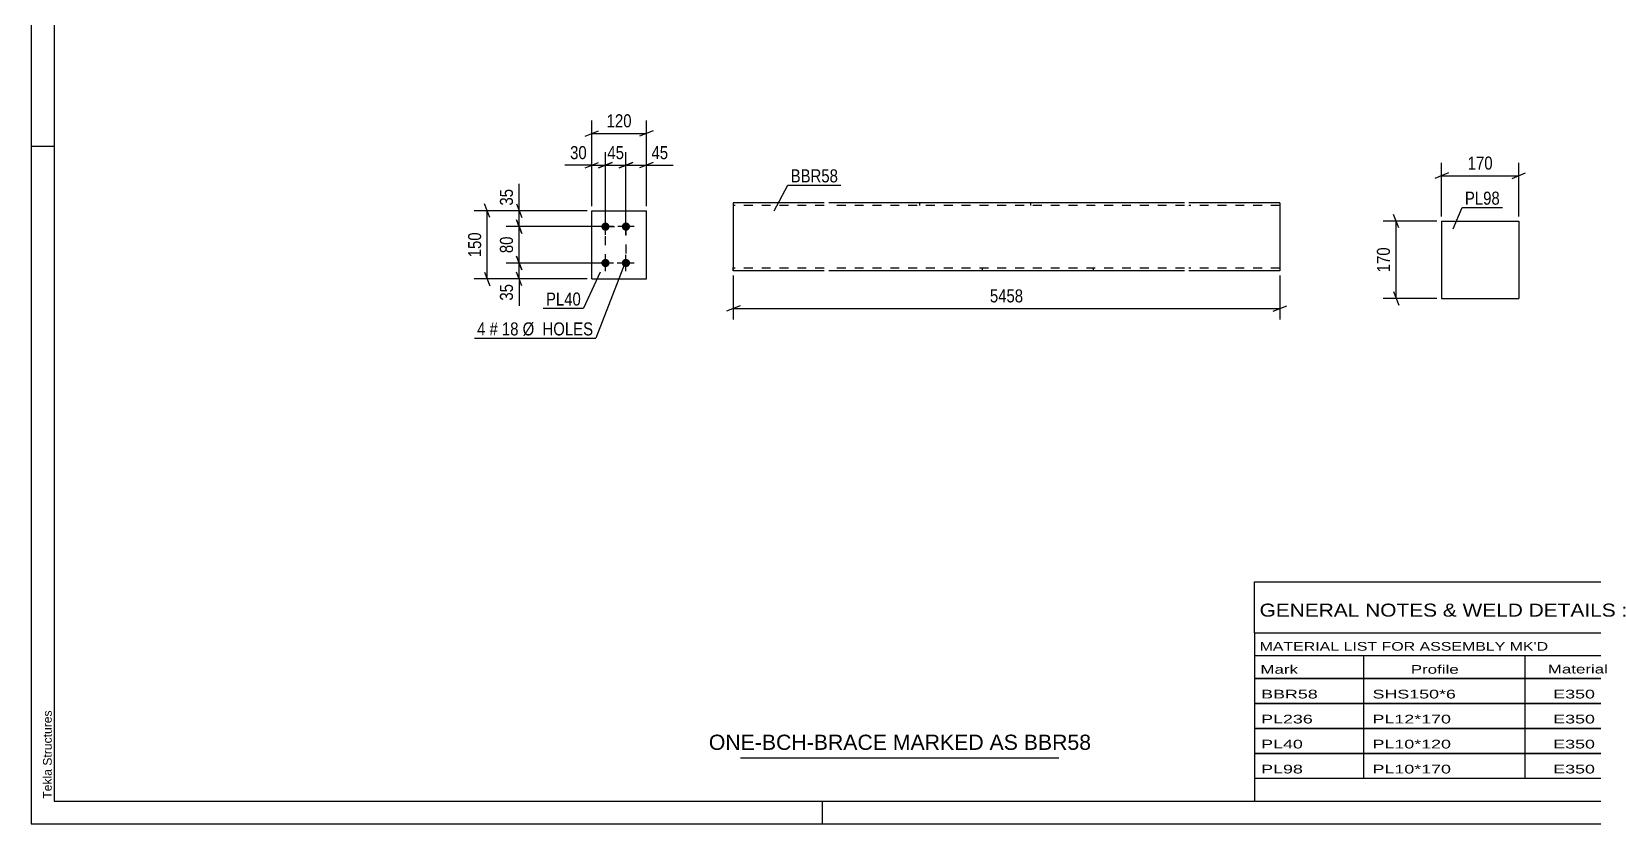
# Model space of a CAD drawing. Header units: millimetres. Extents: x 0 to 594, y 0 to 420.
# Drawn here: x 0 to 343.9, y 0 to 174.3 of the extents above; entities that cross this region are included whole.
import ezdxf

# ---------------------------------------------------------------- set-up
doc = ezdxf.new("R2010")
doc.units = ezdxf.units.MM
doc.linetypes.add('DXK_LINE_DOT2', pattern=[3.9198, 1.9599, -1.9599])
doc.styles.add('Arial', font='ARIAL.TTF', dxfattribs={"height": 0.2})
doc.styles.add('Arial Narrow', font='ARIALN.TTF', dxfattribs={"height": 0.2})

# ---------------------------------------------------------------- blocks, each defined once
blk = doc.blocks.new('Unknown-580610444-1130')
at = {"color": 5, "linetype": 'Continuous'}
for p, q in [((0, 420), (0, 0)), ((5, 415), (5, 5)), ((5, 149), (0, 149)), ((5, 5), (589, 5)), ((174, 0), (174, 5)), ((0, 0), (594, 0))]:
    blk.add_line(p, q, dxfattribs=at)
at = {"color": 174, "linetype": 'Continuous', "style": 'Arial'}
blk.add_text('Tekla Structures', height=1.9102, rotation=90, dxfattribs=at).set_placement((4.5, 5.5))
blk = doc.blocks.new('Part-580610444-2167 - 2161')
at = {"color": 2, "linetype": 'Continuous'}
for p, q in [((123.29, 119.85), (123.29, 134.85)), ((123.29, 134.85), (135.29, 134.85)), ((135.29, 119.85), (135.29, 134.85)), ((123.29, 119.85), (123.29, 119.85)), ((123.29, 119.85), (135.29, 119.85)), ((135.29, 119.85), (135.29, 119.85))]:
    blk.add_line(p, q, dxfattribs=at)
at = {"color": 7, "linetype": 'DXK_LINE_DOT2'}
for p, q in [((123.29, 134.85), (135.29, 134.85)), ((123.29, 119.85), (123.29, 119.85)), ((123.29, 119.85), (135.29, 119.85)), ((135.29, 119.85), (135.29, 119.85))]:
    blk.add_line(p, q, dxfattribs=at)
blk = doc.blocks.new('Bolt-580610444-2200 - 2161')
at = {"linetype": 'Continuous'}
for points in [[(126.29, 130.45), (126.1, 130.47), (125.92, 130.53), (125.76, 130.62), (125.62, 130.75), (125.51, 130.9), (125.43, 131.07), (125.39, 131.26), (125.39, 131.45), (125.43, 131.63), (125.51, 131.8), (125.62, 131.96), (125.76, 132.08), (125.92, 132.18), (126.1, 132.23), (126.29, 132.25), (126.48, 132.23), (126.66, 132.18), (126.82, 132.08), (126.96, 131.96), (127.07, 131.8), (127.15, 131.63), (127.18, 131.45), (127.18, 131.26), (127.15, 131.07), (127.07, 130.9), (126.96, 130.75), (126.82, 130.62), (126.66, 130.53), (126.48, 130.47)], [(130.79, 130.45), (130.6, 130.47), (130.42, 130.53), (130.26, 130.62), (130.12, 130.75), (130.01, 130.9), (129.93, 131.07), (129.89, 131.26), (129.89, 131.45), (129.93, 131.63), (130.01, 131.8), (130.12, 131.96), (130.26, 132.08), (130.42, 132.18), (130.6, 132.23), (130.79, 132.25), (130.98, 132.23), (131.16, 132.18), (131.32, 132.08), (131.46, 131.96), (131.57, 131.8), (131.65, 131.63), (131.68, 131.45), (131.68, 131.26), (131.65, 131.07), (131.57, 130.9), (131.46, 130.75), (131.32, 130.62), (131.16, 130.53), (130.98, 130.47)], [(126.29, 122.45), (126.1, 122.47), (125.92, 122.53), (125.76, 122.62), (125.62, 122.75), (125.51, 122.9), (125.43, 123.07), (125.39, 123.26), (125.39, 123.45), (125.43, 123.63), (125.51, 123.8), (125.62, 123.96), (125.76, 124.08), (125.92, 124.18), (126.1, 124.23), (126.29, 124.25), (126.48, 124.23), (126.66, 124.18), (126.82, 124.08), (126.96, 123.96), (127.07, 123.8), (127.15, 123.63), (127.18, 123.45), (127.18, 123.26), (127.15, 123.07), (127.07, 122.9), (126.96, 122.75), (126.82, 122.62), (126.66, 122.53), (126.48, 122.47)], [(130.79, 122.45), (130.6, 122.47), (130.42, 122.53), (130.26, 122.62), (130.12, 122.75), (130.01, 122.9), (129.93, 123.07), (129.89, 123.26), (129.89, 123.45), (129.93, 123.63), (130.01, 123.8), (130.12, 123.96), (130.26, 124.08), (130.42, 124.18), (130.6, 124.23), (130.79, 124.25), (130.98, 124.23), (131.16, 124.18), (131.32, 124.08), (131.46, 123.96), (131.57, 123.8), (131.65, 123.63), (131.68, 123.45), (131.68, 123.26), (131.65, 123.07), (131.57, 122.9), (131.46, 122.75), (131.32, 122.62), (131.16, 122.53), (130.98, 122.47)]]:
    blk.add_hatch(color=1, dxfattribs=at).paths.add_polyline_path(points)
at = {"color": 1, "linetype": 'Continuous'}
for p, q in [((128.09, 131.35), (124.49, 131.35)), ((126.29, 129.55), (126.29, 133.15)), ((132.59, 131.35), (128.99, 131.35)), ((130.79, 129.55), (130.79, 133.15)), ((126.29, 121.55), (126.29, 125.15)), ((130.79, 121.55), (130.79, 125.15)), ((128.09, 123.35), (124.49, 123.35)), ((132.59, 123.35), (128.99, 123.35))]:
    blk.add_line(p, q, dxfattribs=at)
blk = doc.blocks.new('Part-580610444-2404 - 2398')
at = {"color": 2, "linetype": 'Continuous'}
for p, q in [((310.17, 132.55), (327.17, 132.56)), ((310.17, 132.55), (310.17, 115.55)), ((327.17, 132.56), (327.17, 115.56)), ((310.17, 115.55), (327.17, 115.56))]:
    blk.add_line(p, q, dxfattribs=at)
blk = doc.blocks.new('Part-580610444-2436 - 2428')
at = {"color": 2, "linetype": 'Continuous'}
for p, q in [((174.38, 136.6), (154.38, 136.6)), ((154.38, 136.6), (154.38, 135.4)), ((154.38, 135.4), (154.38, 122.34)), ((253.62, 136.6), (175.38, 136.6)), ((274.62, 136.6), (254.62, 136.6)), ((274.62, 136.6), (274.62, 136.51)), ((274.62, 136.51), (274.62, 135.4)), ((274.62, 135.4), (274.62, 121.6)), ((154.38, 121.69), (154.38, 122.34)), ((154.38, 121.6), (154.38, 121.69)), ((174.38, 121.6), (154.38, 121.6)), ((253.62, 121.6), (175.38, 121.6)), ((274.62, 121.6), (254.62, 121.6))]:
    blk.add_line(p, q, dxfattribs=at)
at = {"color": 7, "linetype": 'DXK_LINE_DOT2'}
for p, q in [((174.38, 136), (154.38, 136)), ((253.62, 136), (175.38, 136)), ((195.38, 136.6), (195.38, 136)), ((219.76, 136.6), (219.76, 136)), ((274.62, 136), (254.62, 136)), ((274.62, 136.25), (274.62, 135.4)), ((154.38, 122.34), (154.38, 121.95)), ((154.38, 122.2), (154.38, 122.25)), ((174.38, 122.2), (154.38, 122.2)), ((253.62, 122.2), (175.38, 122.2)), ((209.24, 121.6), (209.24, 122.2)), ((233.62, 121.6), (233.62, 122.2)), ((274.62, 122.2), (254.62, 122.2)), ((274.62, 122.25), (274.62, 122.34)), ((274.62, 122.2), (274.62, 122.25)), ((274.62, 122.2), (274.62, 122.25))]:
    blk.add_line(p, q, dxfattribs=at)
blk = doc.blocks.new('Rectangle-580610444-2384 - 2161')
at = {"color": 1, "linetype": 'DXK_LINE_DOT2'}
blk.add_lwpolyline([(126.29, 131.35), (130.79, 131.35), (130.79, 123.35), (126.29, 123.35), (126.29, 131.35)], close=True, dxfattribs=at)
blk = doc.blocks.new('StraightDimension-580610444-2344 - 2161')
at = {"color": 7, "linetype": 'Continuous'}
for p, q in [((124.79, 144.25), (127.79, 145.45)), ((126.29, 132.35), (126.29, 147.7)), ((126.29, 144.85), (130.79, 144.85)), ((132.29, 145.45), (129.29, 144.25)), ((130.79, 132.35), (130.79, 147.7))]:
    blk.add_line(p, q, dxfattribs=at)
at = {"color": 0}
blk.add_wipeout([(130.97, 145.6), (130.97, 149.8), (126.11, 149.8), (126.11, 145.6)], dxfattribs=at)
at = {"color": 3, "style": 'Arial Narrow'}
blk.add_text('45', height=2.863, dxfattribs=at).set_placement((126.71, 146.2))
blk = doc.blocks.new('StraightDimension-580610444-2300 - 2161')
at = {"color": 7, "linetype": 'Continuous'}
for p, q in [((122.29, 134.85), (104.44, 134.85)), ((106.69, 136.35), (107.89, 133.35)), ((107.29, 131.35), (107.29, 134.85)), ((125.29, 131.35), (104.44, 131.35)), ((107.89, 129.85), (106.69, 132.85))]:
    blk.add_line(p, q, dxfattribs=at)
at = {"color": 0}
blk.add_wipeout([(106.54, 140.23), (102.34, 140.23), (102.34, 135.38), (106.54, 135.38)], dxfattribs=at)
at = {"color": 7, "linetype": 'Continuous'}
blk.add_line((107.29, 134.85), (107.29, 140.76), dxfattribs=at)
blk.add_line((107.29, 134.85), (107.29, 140.76), dxfattribs=at)
at = {"color": 3, "style": 'Arial Narrow'}
blk.add_text('35', height=2.863, rotation=90.0002, dxfattribs=at).set_placement((105.94, 135.98))
blk = doc.blocks.new('StraightDimension-580610444-2277 - 2161')
at = {"color": 7, "linetype": 'Continuous'}
for p, q in [((106.69, 124.85), (107.89, 121.85)), ((125.29, 123.35), (104.44, 123.35)), ((107.89, 118.35), (106.69, 121.35)), ((107.29, 119.85), (107.29, 123.35)), ((122.29, 119.85), (104.44, 119.85))]:
    blk.add_line(p, q, dxfattribs=at)
at = {"color": 0}
blk.add_wipeout([(106.54, 119.33), (102.34, 119.33), (102.34, 114.47), (106.54, 114.47)], dxfattribs=at)
at = {"color": 7, "linetype": 'Continuous'}
blk.add_line((107.29, 119.85), (107.29, 113.95), dxfattribs=at)
blk.add_line((107.29, 119.85), (107.29, 113.95), dxfattribs=at)
at = {"color": 3, "style": 'Arial Narrow'}
blk.add_text('35', height=2.863, rotation=90.0002, dxfattribs=at).set_placement((105.94, 115.07))
blk = doc.blocks.new('StraightDimension-580610444-2290 - 2161')
at = {"color": 7, "linetype": 'Continuous'}
for p, q in [((125.29, 131.35), (104.44, 131.35)), ((106.69, 132.85), (107.89, 129.85)), ((107.29, 123.35), (107.29, 131.35)), ((107.89, 121.85), (106.69, 124.85)), ((125.29, 123.35), (104.44, 123.35))]:
    blk.add_line(p, q, dxfattribs=at)
at = {"color": 0}
blk.add_wipeout([(106.54, 129.78), (102.34, 129.78), (102.34, 124.92), (106.54, 124.92)], dxfattribs=at)
at = {"color": 3, "style": 'Arial Narrow'}
blk.add_text('80', height=2.863, rotation=90.0002, dxfattribs=at).set_placement((105.94, 125.52))
blk = doc.blocks.new('StraightDimension-580610444-2314 - 2161')
at = {"color": 7, "linetype": 'Continuous'}
for p, q in [((122.29, 134.85), (97.44, 134.85)), ((100.89, 133.35), (99.69, 136.35)), ((100.29, 119.85), (100.29, 134.85)), ((99.69, 121.35), (100.89, 118.35)), ((122.29, 119.85), (97.44, 119.85))]:
    blk.add_line(p, q, dxfattribs=at)
at = {"color": 0}
blk.add_wipeout([(99.54, 130.7), (95.34, 130.7), (95.34, 124.01), (99.54, 124.01)], dxfattribs=at)
at = {"color": 3, "style": 'Arial Narrow'}
blk.add_text('150', height=2.863, rotation=90.0002, dxfattribs=at).set_placement((98.94, 124.61))
blk = doc.blocks.new('StraightDimension-580610444-2331 - 2161')
at = {"color": 7, "linetype": 'Continuous'}
for p, q in [((121.79, 144.25), (124.79, 145.45)), ((123.29, 135.85), (123.29, 147.7)), ((123.29, 144.85), (126.29, 144.85)), ((127.79, 145.45), (124.79, 144.25)), ((126.29, 132.35), (126.29, 147.7))]:
    blk.add_line(p, q, dxfattribs=at)
at = {"color": 0}
blk.add_wipeout([(122.76, 145.6), (122.76, 149.8), (117.91, 149.8), (117.91, 145.6)], dxfattribs=at)
at = {"color": 7, "linetype": 'Continuous'}
blk.add_line((123.29, 144.85), (117.38, 144.85), dxfattribs=at)
blk.add_line((123.29, 144.85), (117.38, 144.85), dxfattribs=at)
at = {"color": 3, "style": 'Arial Narrow'}
blk.add_text('30', height=2.863, dxfattribs=at).set_placement((118.51, 146.2))
blk = doc.blocks.new('StraightDimension-580610444-2354 - 2161')
at = {"color": 7, "linetype": 'Continuous'}
for p, q in [((129.29, 144.25), (132.29, 145.45)), ((130.79, 132.35), (130.79, 147.7)), ((130.79, 144.85), (135.29, 144.85)), ((136.79, 145.45), (133.79, 144.25)), ((135.29, 135.85), (135.29, 147.7))]:
    blk.add_line(p, q, dxfattribs=at)
at = {"color": 0}
blk.add_wipeout([(140.67, 145.6), (140.67, 149.8), (135.81, 149.8), (135.81, 145.6)], dxfattribs=at)
at = {"color": 7, "linetype": 'Continuous'}
blk.add_line((135.29, 144.85), (141.2, 144.85), dxfattribs=at)
blk.add_line((135.29, 144.85), (141.2, 144.85), dxfattribs=at)
at = {"color": 3, "style": 'Arial Narrow'}
blk.add_text('45', height=2.863, dxfattribs=at).set_placement((136.41, 146.2))
blk = doc.blocks.new('StraightDimension-580610444-2368 - 2161')
at = {"color": 7, "linetype": 'Continuous'}
for p, q in [((121.79, 151.25), (124.79, 152.45)), ((123.29, 135.85), (123.29, 154.7)), ((123.29, 151.85), (135.29, 151.85)), ((136.79, 152.45), (133.79, 151.25)), ((135.29, 135.85), (135.29, 154.7))]:
    blk.add_line(p, q, dxfattribs=at)
at = {"color": 0}
blk.add_wipeout([(132.63, 152.6), (132.63, 156.8), (125.95, 156.8), (125.95, 152.6)], dxfattribs=at)
at = {"color": 3, "style": 'Arial Narrow'}
blk.add_text('120', height=2.863, dxfattribs=at).set_placement((126.55, 153.2))
blk = doc.blocks.new('StraightDimension-580610444-2406 - 2398')
at = {"color": 7, "linetype": 'Continuous'}
for p, q in [((310.17, 133.55), (310.17, 145.4)), ((327.17, 133.56), (327.17, 145.4)), ((311.67, 143.15), (308.67, 141.95)), ((310.17, 142.55), (327.17, 142.55)), ((325.67, 141.95), (328.67, 143.15))]:
    blk.add_line(p, q, dxfattribs=at)
at = {"color": 0}
blk.add_wipeout([(322.01, 143.3), (322.01, 147.5), (315.33, 147.5), (315.33, 143.3)], dxfattribs=at)
at = {"color": 3, "style": 'Arial Narrow'}
blk.add_text('170', height=2.863, dxfattribs=at).set_placement((315.93, 143.9))
blk = doc.blocks.new('StraightDimension-580610444-2417 - 2398')
at = {"color": 7, "linetype": 'Continuous'}
for p, q in [((309.17, 132.55), (297.32, 132.55)), ((300.77, 131.05), (299.57, 134.05)), ((300.17, 115.55), (300.17, 132.55)), ((299.57, 117.05), (300.77, 114.05)), ((309.17, 115.55), (297.32, 115.55))]:
    blk.add_line(p, q, dxfattribs=at)
at = {"color": 0}
blk.add_wipeout([(299.42, 127.4), (295.22, 127.4), (295.22, 120.71), (299.42, 120.71)], dxfattribs=at)
at = {"color": 3, "style": 'Arial Narrow'}
blk.add_text('170', height=2.863, rotation=90.0002, dxfattribs=at).set_placement((298.82, 121.31))
blk = doc.blocks.new('StraightDimension-580610444-2441 - 2428')
at = {"color": 7, "linetype": 'Continuous'}
for p, q in [((154.38, 120.6), (154.38, 110.94)), ((274.62, 120.6), (274.62, 110.94)), ((155.88, 113.94), (152.88, 112.74)), ((273.12, 112.74), (276.12, 113.94)), ((154.38, 113.34), (274.62, 113.34))]:
    blk.add_line(p, q, dxfattribs=at)
at = {"color": 0}
blk.add_wipeout([(218.76, 114.09), (218.76, 118.29), (210.24, 118.29), (210.24, 114.09)], dxfattribs=at)
at = {"color": 3, "style": 'Arial Narrow'}
blk.add_text('5458', height=2.863, dxfattribs=at).set_placement((210.84, 114.69))
blk = doc.blocks.new('Unknown-580610444-4493')
at = {"color": 7, "linetype": 'Continuous'}
blk.add_line((156, 14.5), (226, 14.5), dxfattribs=at)
at = {"color": 7, "style": 'Arial'}
blk.add_text('ONE-BCH-BRACE MARKED AS BBR58', height=3.3428, dxfattribs=at).set_placement((149.02, 16.25))
blk = doc.blocks.new('Unknown-580610444-4492')
at = {"color": 7, "linetype": 'Continuous'}
for p, q in [((269, 53.25), (429, 53.25)), ((269, 42), (269, 53.25)), ((429, 53.25), (429, 42)), ((269, 42), (429, 42)), ((269, 42), (269, 37)), ((429, 42), (429, 37)), ((269, 37), (429, 37)), ((269, 37), (269, 32)), ((293, 37), (293, 32)), ((328.5, 37), (328.5, 32)), ((354.5, 37), (354.5, 32)), ((367.5, 37), (367.5, 32)), ((385, 37), (385, 32)), ((407, 37), (407, 32)), ((429, 37), (429, 32)), ((269, 32), (429, 32)), ((269, 31.95), (269, 26.55)), ((269, 31.95), (429, 31.95)), ((293, 32), (293, 26.5)), ((328.5, 32), (328.5, 26.5)), ((354.5, 32), (354.5, 26.5)), ((367.5, 32), (367.5, 26.5)), ((385, 32), (385, 26.5)), ((407, 32), (407, 26.5)), ((429, 31.95), (429, 26.55)), ((269, 26.55), (429, 26.55)), ((269, 26.45), (269, 21.05)), ((269, 26.45), (429, 26.45)), ((293, 26.5), (293, 21)), ((328.5, 26.5), (328.5, 21)), ((354.5, 26.5), (354.5, 21)), ((367.5, 26.5), (367.5, 21)), ((385, 26.5), (385, 21)), ((407, 26.5), (407, 21)), ((429, 26.45), (429, 21.05)), ((269, 21.05), (429, 21.05)), ((269, 20.95), (269, 15.55)), ((269, 20.95), (429, 20.95)), ((293, 21), (293, 15.5)), ((328.5, 21), (328.5, 15.5)), ((354.5, 21), (354.5, 15.5)), ((367.5, 21), (367.5, 15.5)), ((385, 21), (385, 15.5)), ((407, 21), (407, 15.5)), ((429, 20.95), (429, 15.55)), ((269, 15.55), (429, 15.55)), ((269, 15.45), (269, 10.05)), ((269, 15.45), (429, 15.45)), ((293, 15.5), (293, 10)), ((328.5, 15.5), (328.5, 10)), ((354.5, 15.5), (354.5, 10)), ((367.5, 15.5), (367.5, 10)), ((385, 15.5), (385, 10)), ((407, 15.5), (407, 10)), ((429, 15.45), (429, 10.05)), ((269, 10.05), (429, 10.05)), ((269, 10), (429, 10)), ((269, 10), (269, 5)), ((385, 10), (385, 5)), ((407, 10), (407, 5)), ((429, 10), (429, 5)), ((269, 5), (429, 5))]:
    blk.add_line(p, q, dxfattribs=at)
at = {"color": 7, "style": 'Arial Narrow'}
for s, height, width, p in [('GENERAL NOTES & WELD DETAILS :', 2.8633, 1.4, (270.15, 45.56)), ('REFER TYP DRAWING TYP-01', 1.9089, 1.6, (353.7, 45.66)), ("MATERIAL LIST FOR ASSEMBLY MK'D", 1.9089, 1.6, (270.15, 38.06)), ('BBR58', 1.909, 1.794707, (362.57, 37.97)), ('1', 1.91, 1.794707, (391.08, 38.06)), ('No. Required', 1.9089, 1.6, (400.41, 38.06)), ('Mark', 1.909, 1.7, (270.34, 33)), ('Profile', 1.909, 1.7, (303.41, 33)), ('Material', 1.909, 1.7, (333.54, 33.06)), ('No.', 1.909, 1.7, (358.5, 33.06)), ('Length', 1.909, 1.7, (369, 33.06)), ('Area', 1.909, 1.7, (391.5, 33.06)), ('Weight', 1.909, 1.7, (411, 33.06))]:
    blk.add_text(s, height=height, dxfattribs=dict(at, width=width)).set_placement(p)
at = {"color": 7, "linetype": 'Continuous', "style": 'Arial Narrow'}
for s, height, width, p in [('BBR58', 1.909, 1.794707, (270.5, 27.56)), ('SHS150*6', 1.909, 1.794707, (295, 27.56)), ('E350', 1.909, 1.794707, (334.74, 27.56)), ('1', 1.91, 1.794707, (358.86, 27.56)), ('5458', 1.909, 1.794707, (371.58, 27.56)), ('3.3', 1.909, 1.794707, (395.32, 27.56)), ('147.7', 1.909, 1.794707, (411.96, 27.56)), ('PL236', 1.909, 1.794707, (270.5, 22.06)), ('PL12*170', 1.909, 1.794707, (295, 22.06)), ('E350', 1.909, 1.794707, (334.74, 22.06)), ('1', 1.91, 1.794707, (358.86, 22.06)), ('628', 1.909, 1.794707, (373.77, 22.06)), ('0.2', 1.909, 1.794707, (395.32, 22.06)), ('10.1', 1.909, 1.794707, (414.14, 22.06)), ('PL40', 1.909, 1.794707, (270.5, 16.56)), ('PL10*120', 1.909, 1.794707, (295, 16.56)), ('E350', 1.909, 1.794707, (334.74, 16.56)), ('4', 1.91, 1.794707, (358.86, 16.56)), ('150', 1.909, 1.794707, (373.77, 16.56)), ('0.0', 1.909, 1.794707, (395.32, 16.56)), ('5.7', 1.909, 1.794707, (416.33, 16.56)), ('PL98', 1.909, 1.794707, (270.5, 11.06)), ('PL10*170', 1.909, 1.794707, (295, 11.06)), ('E350', 1.909, 1.794707, (334.74, 11.06)), ('2', 1.91, 1.794707, (358.86, 11.06)), ('170', 1.909, 1.794707, (373.77, 11.06)), ('0.1', 1.909, 1.794707, (395.32, 11.06)), ('4.5', 1.909, 1.794707, (416.33, 11.06)), ('Total', 1.909, 1.7, (371.33, 6.5)), ('3.8', 1.909, 1.794707, (394.83, 6.5)), ('168.0', 1.909, 1.794707, (411.96, 6.5))]:
    blk.add_text(s, height=height, dxfattribs=dict(at, width=width)).set_placement(p)
blk = doc.blocks.new('Mark-580610444-2163 - 2161')
at = {"color": 0}
blk.add_wipeout([(120.88, 113.99), (120.88, 116.99), (113.2, 116.99), (113.2, 113.99)], dxfattribs=at)
blk.add_wipeout([(120.88, 113.99), (120.88, 116.99), (113.2, 116.99), (113.2, 113.99)], dxfattribs=at)
at = {"color": 30, "linetype": 'Continuous'}
for p in [(125.13, 121.36), (112.6, 113.39)]:
    blk.add_line(p, (121.48, 113.39), dxfattribs=at)
at = {"color": 3, "style": 'Arial Narrow'}
blk.add_text('PL40', height=2.863, dxfattribs=at).set_placement((113.2, 113.99))
blk = doc.blocks.new('Mark-580610444-2196 - 2161')
at = {"color": 0}
blk.add_wipeout([(99.88, 107.42), (99.88, 110.42), (98.05, 110.42), (98.05, 107.42)], dxfattribs=at)
blk.add_wipeout([(99.88, 107.42), (99.88, 110.42), (98.05, 110.42), (98.05, 107.42)], dxfattribs=at)
blk.add_wipeout([(102.61, 107.42), (102.61, 110.42), (100.78, 110.42), (100.78, 107.42)], dxfattribs=at)
blk.add_wipeout([(102.61, 107.42), (102.61, 110.42), (100.78, 110.42), (100.78, 107.42)], dxfattribs=at)
at = {"color": 3, "style": 'Arial Narrow'}
blk.add_text('4', height=2.86, dxfattribs=at).set_placement((98.05, 107.42))
at = {"color": 0}
blk.add_wipeout([(107.17, 107.42), (107.17, 110.42), (103.51, 110.42), (103.51, 107.42)], dxfattribs=at)
blk.add_wipeout([(107.17, 107.42), (107.17, 110.42), (103.51, 110.42), (103.51, 107.42)], dxfattribs=at)
at = {"color": 3, "style": 'Arial Narrow'}
blk.add_text('#', height=2.86, dxfattribs=at).set_placement((100.78, 107.42))
at = {"color": 0}
blk.add_wipeout([(123.59, 107.42), (123.59, 110.42), (108.07, 110.42), (108.07, 107.42)], dxfattribs=at)
blk.add_wipeout([(123.59, 107.42), (123.59, 110.42), (108.07, 110.42), (108.07, 107.42)], dxfattribs=at)
at = {"color": 7, "linetype": 'Continuous'}
for p in [(130.62, 123.44), (97.45, 106.82)]:
    blk.add_line(p, (124.19, 106.82), dxfattribs=at)
at = {"color": 3, "style": 'Arial Narrow'}
for s, p in [('18', (103.51, 107.42)), ('Ø  HOLES', (108.07, 107.42))]:
    blk.add_text(s, height=2.863, dxfattribs=at).set_placement(p)
blk = doc.blocks.new('Mark-580610444-2400 - 2398')
at = {"color": 0}
blk.add_wipeout([(322.98, 136.18), (322.98, 139.18), (315.31, 139.18), (315.31, 136.18)], dxfattribs=at)
blk.add_wipeout([(322.98, 136.18), (322.98, 139.18), (315.31, 139.18), (315.31, 136.18)], dxfattribs=at)
at = {"color": 30, "linetype": 'Continuous'}
for p, q in [((312.75, 130.9), (314.71, 135.58)), ((314.71, 135.58), (323.58, 135.58))]:
    blk.add_line(p, q, dxfattribs=at)
at = {"color": 3, "style": 'Arial Narrow'}
blk.add_text('PL98', height=2.863, dxfattribs=at).set_placement((315.31, 136.18))
blk = doc.blocks.new('Mark-580610444-2432 - 2428')
at = {"color": 0}
blk.add_wipeout([(177.43, 141.09), (177.43, 144.09), (167.02, 144.09), (167.02, 141.09)], dxfattribs=at)
blk.add_wipeout([(177.43, 141.09), (177.43, 144.09), (167.02, 144.09), (167.02, 141.09)], dxfattribs=at)
at = {"color": 30, "linetype": 'Continuous'}
for p, q in [((163.37, 134.84), (166.42, 140.49)), ((166.42, 140.49), (178.03, 140.49))]:
    blk.add_line(p, q, dxfattribs=at)
at = {"color": 3, "style": 'Arial Narrow'}
blk.add_text('BBR58', height=2.863, dxfattribs=at).set_placement((167.02, 141.09))

msp = doc.modelspace()

# ---------------------------------------------------------------- block references
for name in ['Unknown-580610444-1130', 'Part-580610444-2167 - 2161', 'Part-580610444-2436 - 2428', 'Bolt-580610444-2200 - 2161', 'Rectangle-580610444-2384 - 2161', 'Part-580610444-2404 - 2398', 'Unknown-580610444-4492', 'Unknown-580610444-4493']:
    msp.add_blockref(name, (0, 0))

# ---------------------------------------------------------------- next in the draw order: block references
for name in ['StraightDimension-580610444-2344 - 2161', 'StraightDimension-580610444-2406 - 2398', 'Mark-580610444-2432 - 2428', 'StraightDimension-580610444-2277 - 2161', 'StraightDimension-580610444-2441 - 2428']:
    msp.add_blockref(name, (0, 0))

# ---------------------------------------------------------------- next in the draw order: block references
for name in ['StraightDimension-580610444-2300 - 2161', 'Mark-580610444-2400 - 2398', 'StraightDimension-580610444-2417 - 2398']:
    msp.add_blockref(name, (0, 0))

# ---------------------------------------------------------------- next in the draw order: block references
msp.add_blockref('StraightDimension-580610444-2290 - 2161', (0, 0))

# ---------------------------------------------------------------- next in the draw order: block references
msp.add_blockref('StraightDimension-580610444-2314 - 2161', (0, 0))

# ---------------------------------------------------------------- next in the draw order: block references
for name in ['StraightDimension-580610444-2331 - 2161', 'Mark-580610444-2163 - 2161']:
    msp.add_blockref(name, (0, 0))

# ---------------------------------------------------------------- next in the draw order: block references
for name in ['StraightDimension-580610444-2354 - 2161', 'Mark-580610444-2196 - 2161']:
    msp.add_blockref(name, (0, 0))

# ---------------------------------------------------------------- next in the draw order: block references
msp.add_blockref('StraightDimension-580610444-2368 - 2161', (0, 0))

doc.saveas('drawing.dxf')
